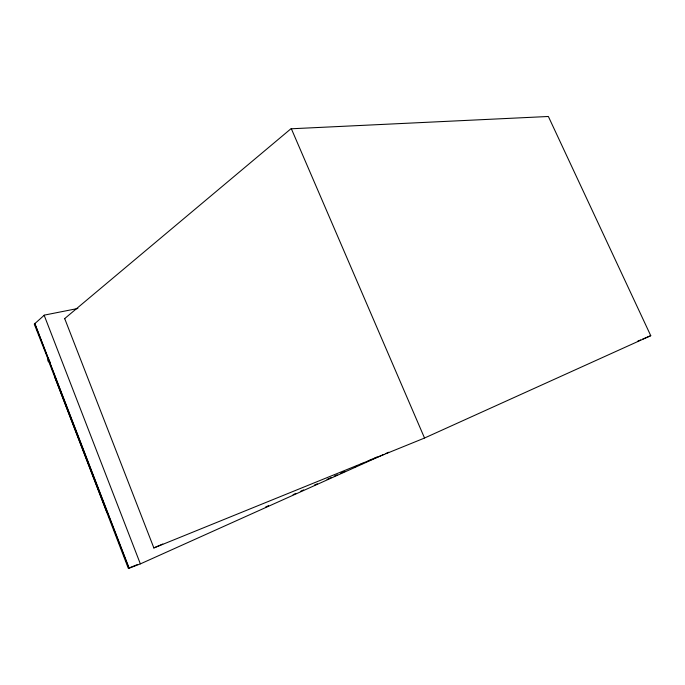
<?xml version="1.0" encoding="UTF-8"?>
<svg xmlns="http://www.w3.org/2000/svg" width="685" height="685" viewBox="0 0 685 685"><rect width="100%" height="100%" fill="white"/><g stroke="black" fill="none" stroke-linecap="round" stroke-linejoin="round"><path stroke-width="1.03" d="M47.65 358.101L34.267 324.116L34.969 323.311M383.788 454.446L140.605 563.789L129.157 568.216L34.841 323.62L44.379 315.109L77.867 308.481M50.014 362.142C48.738 364.274 46.34 357.955 48.292 357.673M64.484 318.756L290.902 128.797L548.368 116.484L650.75 335.684L424.126 438.212L153.877 547.966L64.724 318.653M49.902 362.142L48.198 357.724L47.428 358.084M650.75 335.684L642.607 339.152M137.154 564.688L128.292 568.276L49.311 362.973A1.319 0.625 22.2 0 1 49.748 362.63L49.971 362.502M265.669 506.977L268.589 505.658M293.086 494.673L296.006 493.354M300.749 491.222L303.678 489.912M314.398 485.1L317.318 483.781M327.062 479.406L331.095 477.608M334.271 476.144L337.2 474.833M340.71 473.284L344.735 471.477M354.479 467.101L356.431 466.228M360.199 464.533L363.118 463.214M368.128 460.979L372.28 459.078M373.976 458.351L376.896 457.041M385.741 453.573L388.66 452.254M162.79 544.027L153.731 547.931M637.667 341.199L640.629 339.966M128.463 568.481A1.379 0.48 -62.4 0 0 128.977 568.285L129.362 568.182M128.977 568.285L49.748 362.63M140.339 563.841L44.148 315.228M47.941 357.681L34.747 323.431M291.305 128.643L424.494 437.938M55.1 377.795A1.918 1.661 43.8 0 1 55.117 376.442A1.918 1.661 43.8 0 0 55.083 377.812L106.723 511.823A1.927 1.738 69.6 0 0 107.262 512.654"/></g></svg>
